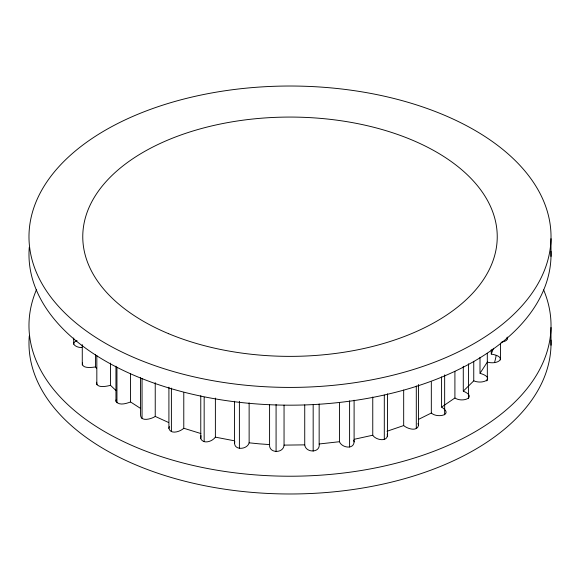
<?xml version="1.0" encoding="UTF-8"?>
<svg xmlns="http://www.w3.org/2000/svg" width="580" height="580" viewBox="0 0 580 580"><rect width="100%" height="100%" fill="white"/><g stroke="black" fill="none" stroke-linecap="round" stroke-linejoin="round"><path stroke-width="0.87" d="M130.464 402.005C126.215 403.571 118.856 405.993 115.956 401.244L115.956 366.161M183.715 428.323C180.177 431.658 170.621 434.855 168.91 428.381L168.91 387.164M215.332 437.211C212.338 441.452 203.594 444.512 200.767 438.719L200.767 395.741M403.752 425.626C407.363 428.75 417.179 431.94 418.542 425.321L418.542 384.475M354.104 400.193L354.104 441.931C353.626 449.848 341.707 447.673 339.488 441.786M249.103 442.895C247.145 450.087 232.703 450.595 234.784 441.539M269.577 444.664C268.765 453.553 283.461 453.56 284.048 445.193L284.055 405.159M501.678 342.062C503.846 341.794 508.964 340.351 506.971 337.313M168.91 428.381L169.353 426.59M372.81 435.283C375.775 440.292 388.767 442.409 387.259 434M201.013 435.667L200.767 438.719M493.471 348.254L491.253 354.075L491.253 349.631M116.188 399.75L115.956 401.244M487.425 362.152C498.764 365.095 507.674 356.809 491.376 354.09M96.628 382.22C96.004 388.498 106.546 386.418 110.374 385.337M82.447 362.993C81.533 368.88 91.712 367.488 95.446 366.951M487.301 362.13L480.001 373.302L480.001 357.316M473.867 380.886C483.096 384.728 496.06 378.167 480.117 373.332M455.017 398.032C462.26 402.94 477.768 397.307 463.391 391.196M431.418 413.083C437.124 418.419 454.038 414.968 441.67 407.167M155.15 416.476C151.416 419.021 140.701 422.022 140.541 415.091L140.541 377.377M418.622 419.34L431.324 413.033L431.324 381.952M77.053 340.641C69.071 343.606 77.43 348.109 81.86 347.442M386.998 431.259L403.68 425.568L403.68 390.043M354.648 439.198L372.759 435.217L372.759 397.032M304.746 444.94C305.725 453.118 320.508 453.082 319.167 444.055M284.055 445.121L304.732 444.867L304.732 404.905M233.769 440.684L215.383 437.146L215.383 398.076M200.861 433.536L183.78 428.257L183.78 392.74M168.388 422.407L155.237 416.418L155.237 382.677M140.309 408.269L130.565 401.962L130.565 373.542M115.913 390.441L110.483 385.309L110.483 363.109M96.483 368.336L95.562 366.93L95.562 354.496M417.97 423.545L418.542 425.321M353.691 440.082L354.104 441.931M551 238.677A261.022 150.698 0 0 1 156.556 366.234A261.022 150.698 0 0 1 162.444 105.241A261.022 150.698 0 0 1 551 238.677L551 256.44M551 327.482L551 345.245M507.486 337.125L507.486 338.901M500.446 343.055L500.446 359.926M487.301 353.249L487.345 379.965M473.751 361.318L473.751 380.85L463.282 391.152L463.282 366.285M468.567 363.805L468.567 398.438M454.909 371.345L454.909 397.989L441.583 407.116L441.583 376.92M444.657 374.854L444.657 414.809M416.295 385.99L416.295 428.62M387.476 393.805L387.476 436.428M384.301 395.06L384.301 439.459M349.595 400.845L349.595 447.021M339.452 402.643L339.452 441.713L319.152 443.983L319.152 404.021M313.171 404.912L313.171 451.088M276.08 404.477L276.08 451.545M269.584 404.63L269.584 444.592L259.303 443.852L249.132 442.823L249.132 402.861M239.395 401.302L239.395 448.369M234.508 401.295L234.508 443.396M204.16 397.264L204.16 441.663M171.397 388.107L171.397 431.622M142.049 378.559L142.049 418.521M116.95 367.227L116.95 402.745M96.831 355.446L96.831 384.75M82.273 344.629L82.273 365.052M73.689 338.002L73.689 344.215M496.161 355.475A207.241 119.654 0 0 1 494.566 362.449M487.562 379.422A207.241 119.654 0 0 1 486.714 380.937M550.964 340.047A261.022 150.698 0 0 1 286.6 493.971A261.022 150.698 0 0 1 29.276 336.125M550.964 251.249A261.022 150.698 0 0 1 286.6 405.166A261.022 150.698 0 0 1 29.276 247.326M543.627 289.906A261.022 150.698 0 0 1 289.71 476.224A261.022 150.698 0 0 1 36.511 289.579M168.628 333.703A207.241 119.654 0 0 0 496.161 248.914A207.241 119.654 0 0 0 205.204 127.542A207.241 119.654 0 0 0 168.628 333.703"/></g></svg>
